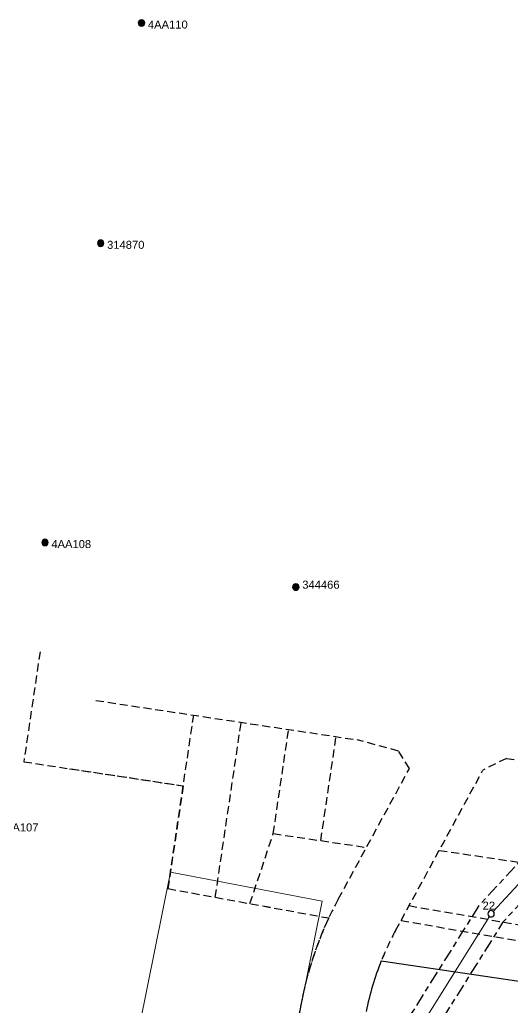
# Model space of a CAD drawing. Header units: metres. Extents: x 294464 to 297376, y 6182000 to 6185311.
# Drawn here: x 295662.8 to 295816.6, y 6183440.1 to 6183748.5 of the extents above; entities that cross this region are included whole.
import ezdxf
from ezdxf.enums import TextEntityAlignment as Align

# ---------------------------------------------------------------- set-up
doc = ezdxf.new("R2010")
doc.units = ezdxf.units.M
for name, pattern in [('Cable Exist UG', [8.2, 4, -1.2, 1.8, -1.2]), ('DASHED', [0.75, 0.5, -0.25]), ('IE Trench LV', [6.5, 5, -1.5])]:
    doc.linetypes.add(name, pattern=pattern)
for name, color, linetype in [('_User Miscellaneous1', 7, 'Continuous'), ('_User Miscellaneous2', 7, 'Continuous'), ('_User_LV_Exist', 7, 'Continuous'), ('SupportsOH_SP_TR_HV_LV_SL_EXT', 7, 'Continuous'), ('SupportsOH_SP_TR_HV_LV_SL_NEW', 7, 'Continuous')]:
    doc.layers.add(name, color=color, linetype=linetype)
doc.layers.add('Cadastre Land Parcels_SP_EXT', color=9, linetype='Continuous', lineweight=5)
doc.styles.add('POLE_LABEL', font='arial.ttf')
doc.styles.get("Standard").update_dxf_attribs({"font": 'arial.ttf'})
doc.linetypes.add('Cable 1', pattern='A,7,-3,["//",Standard,S=1.5,R=0,X=-2.1,Y=-0.7],-0.001', length=10.001)

# ---------------------------------------------------------------- blocks, each defined once
blk = doc.blocks.new('POLE_EXT')
blk.add_hatch(color=256).paths.add_polyline_path([(-1, 0, 1), (1, 0, 1)])
blk.add_lwpolyline([(-1, 0, 1), (1, 0, 1)], format="xyb", close=True)
for tag, height, flags, p in [('pNumber', 2.5, 8, (-17.84, 2.07)), ('OWNED_BY', 0.2, 9, (1.35, -0.4)), ('SPECIAL_USE', 0.2, 9, (1.35, -0.8)), ('STATE', 0.2, 9, (1.35, -1)), ('cLV', 0.2, 9, (1.35, -1.4)), ('hDepth', 0.2, 9, (1.35, -1.6)), ('hDia', 0.2, 9, (1.35, -1.8)), ('cHV', 0.2, 9, (1.35, -2)), ('PARENT', 0.2, 9, (1.35, -0.6)), ('USAGE', 0.2, 9, (1.35, -1.2)), ('LBRACKET', 0.2, 9, (1.35, -2.2)), ('LExisting', 0.2, 9, (1.35, -2.4)), ('LANTNUMBER', 0.2, 9, (1.35, -2.6)), ('LOther', 0.2, 9, (1.35, -2.8)), ('LRemove', 0.2, 9, (1.35, -3)), ('cLinedev', 0.2, 9, (1.35, -3.4)), ('pExisting', 0.2, 9, (1.35, -3.8)), ('pFooting', 0.2, 9, (1.35, -4.4)), ('pNew', 0.2, 9, (1.35, -4.6)), ('pRelocate', 0.2, 9, (1.35, -5)), ('pRemove', 0.2, 9, (1.35, -5.2)), ('pReplace', 0.2, 9, (1.35, -5.4)), ('pStay', 0.2, 9, (1.35, -5.6)), ('pType', 0.2, 9, (1.35, -5.8)), ('cspan', 0.2, 9, (1.35, -6)), ('STREETNAME', 0.2, 9, (1.35, -6.2)), ('LEGEND', 0.2, 9, (1.35, -3.2)), ('LOCATION', 0.2, 9, (1.35, -3.6)), ('PFNUMBER', 0.2, 9, (1.35, -4)), ('NEWPFNUMBER', 0.2, 9, (1.35, -4.2)), ('SUBURB', 0.2, 9, (1.35, -6.4)), ('OPERATED_BY', 0.2, 9, (1.36, -7.01)), ('NOTES', 0.2, 9, (1.35, -6.6)), ('MAINTAINED_BY', 0.2, 9, (1.36, -6.81))]:
    blk.add_attdef(tag, text='', height=height, dxfattribs=dict(flags=flags)).set_placement(p, align=Align.MIDDLE_LEFT)
at = {"style": 'POLE_LABEL'}
for tag, height, flags, p in [('ASSET_NUM', 2.5, 8, (2, 2)), ('STRUCTURE_PLANT_NUMBER', 0.2, 9, (1.35, 0.03)), ('STREET_CODE', 0.2, 9, (1.35, -0.2))]:
    blk.add_attdef(tag, text='', height=height, dxfattribs=dict(at, flags=flags)).set_placement(p, align=Align.MIDDLE_LEFT)
at = {"flags": 1}
blk.add_attdef('Z', (1.35, -7.33), '', height=0.2, dxfattribs=at)
blk = doc.blocks.new('POLE_NEW')
for tag, height, flags, p in [('pNumber', 2.5, 8, (-17.84, 2.07)), ('OWNED_BY', 0.2, 9, (1.15, -0.4)), ('SPECIAL_USE', 0.2, 9, (1.15, -0.8)), ('STATE', 0.2, 9, (1.15, -1)), ('cLV', 0.2, 9, (1.15, -1.4)), ('hDepth', 0.2, 9, (1.15, -1.6)), ('hDia', 0.2, 9, (1.15, -1.8)), ('cHV', 0.2, 9, (1.15, -2)), ('PARENT', 0.2, 9, (1.15, -0.6)), ('USAGE', 0.2, 9, (1.15, -1.2)), ('LBRACKET', 0.2, 9, (1.15, -2.2)), ('LExisting', 0.2, 9, (1.15, -2.4)), ('LANTNUMBER', 0.2, 9, (1.15, -2.6)), ('LOther', 0.2, 9, (1.15, -2.8)), ('LRemove', 0.2, 9, (1.15, -3)), ('cLinedev', 0.2, 9, (1.15, -3.4)), ('pExisting', 0.2, 9, (1.15, -3.6)), ('pFooting', 0.2, 9, (1.15, -4.2)), ('pNew', 0.2, 9, (1.15, -4.4)), ('pRelocate', 0.2, 9, (1.15, -4.8)), ('pRemove', 0.2, 9, (1.15, -5)), ('pReplace', 0.2, 9, (1.15, -5.2)), ('pStay', 0.2, 9, (1.15, -5.4)), ('pType', 0.2, 9, (1.15, -5.6)), ('cspan', 0.2, 9, (1.15, -5.8)), ('SUBURB', 0.2, 9, (1.15, -6)), ('STREETNAME', 0.2, 9, (1.15, -6.2)), ('LEGEND', 0.2, 9, (1.15, -3.2)), ('PFNUMBER', 0.2, 9, (1.15, -3.8)), ('NEWPFNUMBER', 0.2, 9, (1.15, -4)), ('OPERATED_BY', 0.2, 9, (1.15, -6.89)), ('LOCATION', 0.2, 9, (1.15, -6.4)), ('NOTES', 0.2, 9, (1.15, -6.6)), ('MAINTAINED_BY', 0.2, 9, (1.15, -7.22))]:
    blk.add_attdef(tag, text='', height=height, dxfattribs=dict(flags=flags)).set_placement(p, align=Align.MIDDLE_LEFT)
at = {"style": 'POLE_LABEL'}
for tag, height, flags, p in [('ASSET_NUM', 2.5, 8, (2, 2)), ('STRUCTURE_PLANT_NUMBER', 0.2, 9, (1.15, 0.09)), ('STREET_CODE', 0.2, 9, (1.15, -0.2))]:
    blk.add_attdef(tag, text='', height=height, dxfattribs=dict(at, flags=flags)).set_placement(p, align=Align.MIDDLE_LEFT)
at = {"flags": 1}
blk.add_attdef('Z', (1.15, -7.59), '', height=0.2, dxfattribs=at)
blk.add_wipeout([(0.07, 1), (-0.06, 1), (-0.18, 0.98), (-0.3, 0.95), (-0.42, 0.91), (-0.53, 0.85), (-0.63, 0.77), (-0.73, 0.69), (-0.81, 0.59), (-0.87, 0.49), (-0.93, 0.37), (-0.97, 0.25), (-0.99, 0.13), (-1, 0.01), (-0.99, -0.12), (-0.97, -0.24), (-0.93, -0.36), (-0.88, -0.48), (-0.81, -0.58), (-0.73, -0.68), (-0.64, -0.77), (-0.54, -0.84), (-0.43, -0.9), (-0.31, -0.95), (-0.19, -0.98), (-0.07, -1), (0.06, -1), (0.18, -0.98), (0.3, -0.95), (0.42, -0.91), (0.53, -0.85), (0.63, -0.77), (0.73, -0.69), (0.81, -0.59), (0.87, -0.49), (0.93, -0.37), (0.97, -0.25), (0.99, -0.13), (1, -0.01), (0.99, 0.12), (0.97, 0.24), (0.93, 0.36), (0.88, 0.48), (0.81, 0.58), (0.73, 0.68), (0.64, 0.77), (0.54, 0.84), (0.43, 0.9), (0.31, 0.95), (0.19, 0.98)])
at = {"lineweight": -3}
blk.add_lwpolyline([(-1, 0, 1), (1, 0, 1)], format="xyb", close=True, dxfattribs=at)
blk = doc.blocks.new('A$C3DA9484B')
at = {"layer": '_User Miscellaneous2', "linetype": 'DASHED', "ltscale": 5}
for p, q in [((441.23, 98.11), (436.15, 63.73)), ((441.23, 98.11), (436.15, 63.73)), ((458.69, 82.89), (540.32, 70.59)), ((553.15, 67.08), (540.32, 70.59)), ((556.57, 61.6), (553.15, 67.08)), ((586.88, 64.79), (579.55, 61.14)), ((586.88, 64.79), (646.65, 55.79)), ((436.15, 63.73), (485.94, 56.23)), ((436.15, 63.73), (485.94, 56.23)), ((450.48, 61.57), (485.94, 56.23)), ((485.94, 56.23), (481.19, 24.11)), ((485.94, 56.23), (481.19, 24.11)), ((514.06, 41.3), (543.17, 37)), ((481.19, 24.11), (531.39, 14.95)), ((481.19, 24.11), (528.25, 15.53)), ((481.19, 24.11), (531.39, 14.95)), ((481.19, 24.11), (531.39, 14.95))]:
    blk.add_line(p, q, dxfattribs=at)
at = {"layer": '_User Miscellaneous2'}
blk.add_line((547.8, 1.55), (636.69, -11.59), dxfattribs=at)
blk.add_line((547.8, 1.55), (636.69, -11.59), dxfattribs=at)
at = {"layer": '_User Miscellaneous2', "linetype": 'DASHED', "ltscale": 0.3}
blk.add_line((523.09, -10.26), (511.48, -68.36), dxfattribs=at)
blk.add_line((523.09, -10.26), (511.48, -68.36), dxfattribs=at)
at = {"layer": '_User Miscellaneous2', "linetype": 'DASHED', "ltscale": 5}
for points in [[(481.19, 24.11), (489.21, 78.29)], [(495.96, 21.41), (504.04, 76.06)], [(506.8, 19.44), (514.06, 41.3), (518.87, 73.82)], [(528.9, 39.11), (533.7, 71.59)], [(534.37, 20.84), (556.57, 61.6)], [(553.97, 14.16), (579.55, 61.14)], [(565.9, 36.08), (625.89, 27.15)], [(556.49, 18.8), (596.54, 11.86)], [(552.29, 11.08), (553.97, 14.16)], [(553.97, 14.16), (622.48, 2.3)]]:
    blk.add_lwpolyline(points, dxfattribs=at)
for points in [[(534.37, 20.84, 0.075468), (523.09, -10.26), (513.44, -58.52)], [(552.29, 11.08, 0.029349), (547.8, 1.55, 0.029349)]]:
    blk.add_lwpolyline(points, format="xyb", dxfattribs=at)
blk.add_arc((631.15, -31.86), 110.2, 154.8601, 168.6947, dxfattribs=at)
blk.add_arc((631.15, -31.86), 110.2, 154.8601, 168.6947, dxfattribs=at)
at = {"layer": '_User Miscellaneous2'}
blk.add_arc((631.15, -31.86), 89.8, 158.1557, 168.6951, dxfattribs=at)
at = {"layer": '_User Miscellaneous2', "linetype": 'DASHED', "ltscale": 0.1}
blk.add_arc((631.15, -31.86), 110.2, 168.6946, 168.6947, dxfattribs=at)

msp = doc.modelspace()

# ---------------------------------------------------------------- linework, layer by layer
at = {"layer": '_User_LV_Exist', "color": 7, "linetype": 'Cable 1', "lineweight": 0, "flags": 128}
for points in [[(295810.67428, 6183470.02935), (295848.39937, 6183510.85869)], [(295787.91465, 6183434.02512), (295809.46662, 6183468.44921)]]:
    msp.add_lwpolyline(points, dxfattribs=at)
at = {"layer": 'Cadastre Land Parcels_SP_EXT', "linetype": 'Continuous'}
msp.add_lwpolyline([(295739.401, 6183384.71204), (295740.36701, 6183389.60302), (295757.19296, 6183473.273), (295709.83104, 6183482.30704), (295692.98901, 6183398.66303), (295692.02098, 6183393.75598), (295739.401, 6183384.71204)], close=True, dxfattribs=at)

# ---------------------------------------------------------------- block references
at = {"layer": 'SupportsOH_SP_TR_HV_LV_SL_EXT'}
ref = msp.add_blockref('POLE_EXT', (295700.82504, 6183747.51204), dxfattribs=at)
ref.add_attrib('ASSET_NUM', '4AA110', dxfattribs={"layer": '0', "height": 2.5, "style": 'POLE_LABEL'}).set_placement((295702.82504, 6183748.26204), align=Align.TOP_LEFT)
ref = msp.add_blockref('POLE_EXT', (295688.07989, 6183678.72197), dxfattribs=at)
ref.add_attrib('ASSET_NUM', '314870', dxfattribs={"layer": '0', "height": 2.5, "style": 'POLE_LABEL'}).set_placement((295690.07989, 6183679.47197), align=Align.TOP_LEFT)
ref = msp.add_blockref('POLE_EXT', (295670.67001, 6183585.26404), dxfattribs=at)
ref.add_attrib('ASSET_NUM', '4AA108', dxfattribs={"layer": '0', "height": 2.5, "style": 'POLE_LABEL'}).set_placement((295672.67001, 6183586.01404), align=Align.TOP_LEFT)
ref = msp.add_blockref('POLE_EXT', (295749.02682, 6183571.3336), dxfattribs=at)
ref.add_attrib('ASSET_NUM', '344466', dxfattribs={"layer": '0', "height": 2.5, "style": 'POLE_LABEL'}).set_placement((295751.02682, 6183572.0836), align=Align.MIDDLE_LEFT)
ref = msp.add_blockref('POLE_EXT', (295654.22101, 6183496.76403), dxfattribs=at)
ref.add_attrib('ASSET_NUM', '4AA107', dxfattribs={"layer": '0', "height": 2.5, "style": 'POLE_LABEL'}).set_placement((295656.22101, 6183497.51403), align=Align.TOP_LEFT)

# ---------------------------------------------------------------- next in the draw order: block references
at = {"layer": 'SupportsOH_SP_TR_HV_LV_SL_NEW'}
ref = msp.add_blockref('POLE_NEW', (295809.99693, 6183469.29626), dxfattribs=at)
ref.add_attrib('ASSET_NUM', '22', dxfattribs={"layer": '0', "height": 2.5, "style": 'POLE_LABEL'}).set_placement((295807.34703, 6183471.82802), align=Align.MIDDLE_LEFT)

# ---------------------------------------------------------------- next in the draw order: linework, layer by layer
at = {"layer": '_User Miscellaneous1', "linetype": 'Cable Exist UG', "flags": 128}
msp.add_lwpolyline([(295771.17713, 6183382.64663), (295769.41753, 6183383.04404), (295764.6299, 6183390.32759), (295783.37381, 6183435.25236), (295806.40614, 6183472.04096), (295844.56095, 6183513.33539), (295855.31713, 6183511.71472), (295813.58772, 6183466.55156), (295791.39486, 6183431.10379)], close=True, dxfattribs=at)

# ---------------------------------------------------------------- next in the draw order: block references
at = {"layer": '_User Miscellaneous2', "linetype": 'IE Trench LV'}
msp.add_blockref('A$C3DA9484B', (295227.9056, 6183453.03057), dxfattribs=at)

doc.saveas('drawing.dxf')
